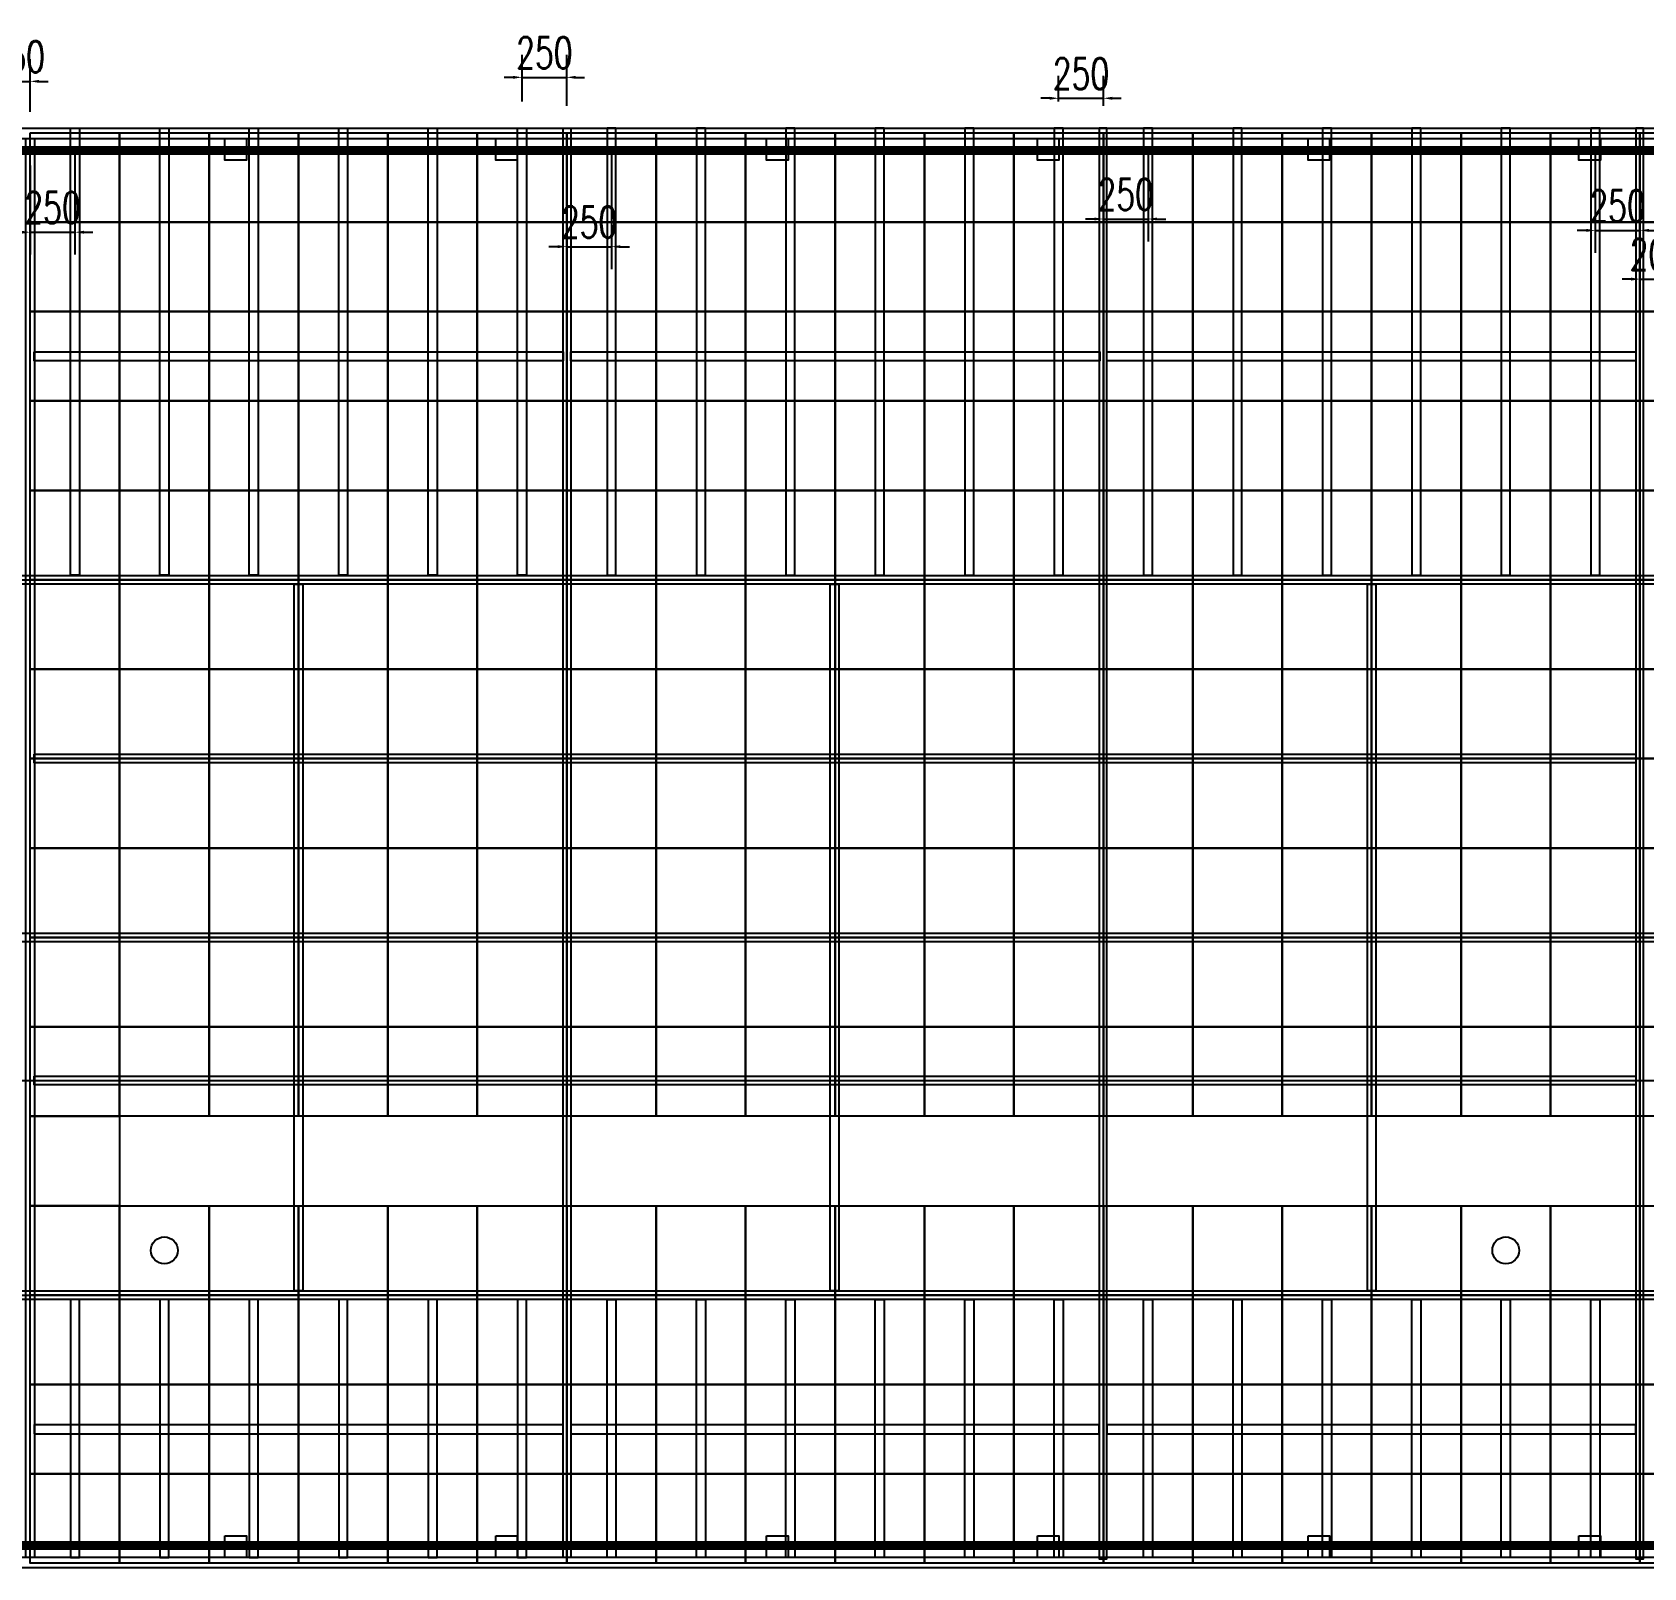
# Model space of a CAD drawing. Header units: millimetres. Extents: x -38645 to 143575, y -84298 to 156976.
# Drawn here: x 110956 to 119966, y -46953 to -38366 of the extents above; entities that cross this region are included whole.
import ezdxf

# ---------------------------------------------------------------- set-up
doc = ezdxf.new("R2010")
doc.units = ezdxf.units.MM
doc.header["$LTSCALE"] = 1000
for name, color, linetype in [('DOTE', 1, 'Continuous'), ('W-FLOAT_BOWL浮筒', 253, 'Continuous'), ('W-PLASTIC_RAILINGS塑木栏杆', 6, 'Continuous'), ('W-STEEL_FRAME钢架', 3, 'Continuous'), ('W-STEEL_KEEL钢龙骨', 5, 'Continuous')]:
    doc.layers.add(name, color=color, linetype=linetype)
doc.styles.add('STANDARD_T3', font='simplex.shx', dxfattribs={"width": 0.7, "bigfont": 'gbcbig.shx'})
doc.dimstyles.new('W&&50', dxfattribs={"dimtxt": 175, "dimasz": 50, "dimexe": 125, "dimexo": 150, "dimgap": 50, "dimtad": 1, "dimdec": 0, "dimzin": 0, "dimdsep": 46, "dimtxsty": 'STANDARD_T3', "dimcen": 0.09, "dimclrd": 1, "dimclre": 1, "dimclrt": 7, "dimazin": 2, "dimtfac": 1, "dimtdec": 0, "dimtix": 1, "dimtmove": 2, "dimatfit": 3, "dimfxl": 100, "dimtolj": 1, "dimtzin": 0, "dimarcsym": 0})

# ---------------------------------------------------------------- blocks, each defined once
blk = doc.blocks.new('*U301')
at = {"layer": 'W-STEEL_KEEL钢龙骨'}
for points in [[(-25, 3996), (25, 3996), (25, 1496), (-25, 1496)], [(-25, -3996), (25, -3996), (25, -2553), (-25, -2553)]]:
    blk.add_lwpolyline(points, close=True, dxfattribs=at)
blk = doc.blocks.new('*U302')
at = {"layer": 'W-STEEL_FRAME钢架', "color": 0, "linetype": 'ByBlock', "lineweight": -2, "transparency": 16777216}
for p in [(0, 0), (500, 0), (1000, 0), (1500, 0), (2000, 0), (2500, 0)]:
    blk.add_blockref('*U301', p, dxfattribs=at)
blk = doc.blocks.new('*U329')
at = {"layer": 'W-STEEL_FRAME钢架'}
blk.add_lwpolyline([(-60, 60), (60, 60), (60, -60), (-60, -60)], close=True, dxfattribs=at)
blk = doc.blocks.new('*U330')
at = {"layer": 'W-STEEL_FRAME钢架', "color": 0, "linetype": 'ByBlock', "lineweight": -2, "transparency": 16777216}
for p in [(6056, 0), (7570, 0), (9084, 0), (10598, 0), (12112, 0), (13626, 0)]:
    blk.add_blockref('*U329', p, dxfattribs=at)
blk = doc.blocks.new('*U331')
at = {"layer": 'W-STEEL_FRAME钢架'}
blk.add_lwpolyline([(-60, 60), (60, 60), (60, -60), (-60, -60)], close=True, dxfattribs=at)
blk = doc.blocks.new('*U332')
at = {"layer": 'W-STEEL_FRAME钢架', "color": 0, "linetype": 'ByBlock', "lineweight": -2, "transparency": 16777216}
for p in [(6056, 0), (7570, 0), (9084, 0), (10598, 0), (12112, 0), (13626, 0)]:
    blk.add_blockref('*U331', p, dxfattribs=at)
blk = doc.blocks.new('9040')
for centre in [(750, -3750), (8250, -3750)]:
    blk.add_circle(centre, 75)
at = {"layer": 'DOTE'}
for p, q in [((0, -5000), (0, 1000)), ((3000, -5000), (3000, 1000)), ((6000, -5000), (6000, 1000)), ((9000, -5000), (9000, 1000)), ((-1000, 0), (10000, 0)), ((-1000, -2800), (10000, -2800)), ((-1000, -4000), (10000, -4000))]:
    blk.add_line(p, q, dxfattribs=at)
at = {"layer": 'W-STEEL_FRAME钢架'}
blk.add_lwpolyline([(0, 0), (9000, 0), (9000, -4000), (0, -4000)], close=True, dxfattribs=at)
blk = doc.blocks.new('*U322')
at = {"layer": 'W-STEEL_KEEL钢龙骨'}
for points in [[(-25, 3996), (25, 3996), (25, 1496), (-25, 1496)], [(-25, -3996), (25, -3996), (25, -2553), (-25, -2553)]]:
    blk.add_lwpolyline(points, close=True, dxfattribs=at)
blk = doc.blocks.new('*U323')
at = {"layer": 'W-STEEL_FRAME钢架', "color": 0, "linetype": 'ByBlock', "lineweight": -2, "transparency": 16777216}
for p in [(0, 0), (500, 0), (1000, 0), (1500, 0), (2000, 0), (2500, 0)]:
    blk.add_blockref('*U322', p, dxfattribs=at)
blk = doc.blocks.new('*U324')
at = {"layer": 'W-STEEL_KEEL钢龙骨'}
for points in [[(-25, 3996), (25, 3996), (25, 1496), (-25, 1496)], [(-25, -3996), (25, -3996), (25, -2553), (-25, -2553)]]:
    blk.add_lwpolyline(points, close=True, dxfattribs=at)
blk = doc.blocks.new('*U325')
at = {"layer": 'W-STEEL_FRAME钢架', "color": 0, "linetype": 'ByBlock', "lineweight": -2, "transparency": 16777216}
for p in [(0, 0), (500, 0), (1000, 0), (1500, 0), (2000, 0), (2500, 0)]:
    blk.add_blockref('*U324', p, dxfattribs=at)
blk = doc.blocks.new('*D339')
at = {"layer": 'Defpoints', "color": 0, "transparency": 16777216}
for p in [(110944.9, -38640.7), (110794.9, -38927.9), (110944.9, -38960.9)]:
    blk.add_point(p, dxfattribs=at)
at = {"layer": 'W-STEEL_FRAME钢架', "color": 1, "lineweight": -2, "transparency": 16777216}
for p, q in [((110794.9, -38777.9), (110794.9, -38515.7)), ((110944.9, -38810.9), (110944.9, -38515.7)), ((110744.9, -38640.7), (110694.9, -38640.7)), ((110794.9, -38640.7), (110944.9, -38640.7)), ((110994.9, -38640.7), (111044.9, -38640.7))]:
    blk.add_line(p, q, dxfattribs=at)
at = {"layer": 'W-STEEL_FRAME钢架', "color": 1, "transparency": 16777216}
for points in [[(110744.9, -38632.3), (110744.9, -38649), (110794.9, -38640.7)], [(110994.9, -38632.3), (110994.9, -38649), (110944.9, -38640.7)]]:
    blk.add_solid(points, dxfattribs=at)
at = {"layer": 'W-STEEL_FRAME钢架', "color": 7, "transparency": 16777216, "insert": (110869.9, -38503.2), "char_height": 175, "attachment_point": 5, "style": 'STANDARD_T3'}
blk.add_mtext('\\A1;150', dxfattribs=at)
blk = doc.blocks.new('*D340')
at = {"layer": 'Defpoints', "color": 0, "transparency": 16777216}
for p in [(111194.9, -38902.9), (110944.9, -38960.9), (111194.9, -39484.2)]:
    blk.add_point(p, dxfattribs=at)
at = {"layer": 'W-STEEL_FRAME钢架', "color": 1, "lineweight": -2, "transparency": 16777216}
for p, q in [((111194.9, -39052.9), (111194.9, -39609.2)), ((110944.9, -39110.9), (110944.9, -39609.2)), ((110894.9, -39484.2), (110844.9, -39484.2)), ((110944.9, -39484.2), (111194.9, -39484.2)), ((111244.9, -39484.2), (111294.9, -39484.2))]:
    blk.add_line(p, q, dxfattribs=at)
at = {"layer": 'W-STEEL_FRAME钢架', "color": 1, "transparency": 16777216}
for points in [[(110894.9, -39475.9), (110894.9, -39492.6), (110944.9, -39484.2)], [(111244.9, -39475.9), (111244.9, -39492.6), (111194.9, -39484.2)]]:
    blk.add_solid(points, dxfattribs=at)
at = {"layer": 'W-STEEL_FRAME钢架', "color": 7, "transparency": 16777216, "insert": (111069.9, -39346.7), "char_height": 175, "attachment_point": 5, "style": 'STANDARD_T3'}
blk.add_mtext('\\A1;250', dxfattribs=at)
blk = doc.blocks.new('*D341')
at = {"layer": 'Defpoints', "color": 0, "transparency": 16777216}
for p in [(113944.9, -38618.1), (113694.9, -38902.9), (113944.9, -38927.9)]:
    blk.add_point(p, dxfattribs=at)
at = {"layer": 'W-STEEL_FRAME钢架', "color": 1, "lineweight": -2, "transparency": 16777216}
for p, q in [((113694.9, -38752.9), (113694.9, -38493.1)), ((113944.9, -38777.9), (113944.9, -38493.1)), ((113644.9, -38618.1), (113594.9, -38618.1)), ((113694.9, -38618.1), (113944.9, -38618.1)), ((113994.9, -38618.1), (114044.9, -38618.1))]:
    blk.add_line(p, q, dxfattribs=at)
at = {"layer": 'W-STEEL_FRAME钢架', "color": 1, "transparency": 16777216}
for points in [[(113644.9, -38609.8), (113644.9, -38626.5), (113694.9, -38618.1)], [(113994.9, -38609.8), (113994.9, -38626.5), (113944.9, -38618.1)]]:
    blk.add_solid(points, dxfattribs=at)
at = {"layer": 'W-STEEL_FRAME钢架', "color": 7, "transparency": 16777216, "insert": (113819.9, -38480.6), "char_height": 175, "attachment_point": 5, "style": 'STANDARD_T3'}
blk.add_mtext('\\A1;250', dxfattribs=at)
blk = doc.blocks.new('*D335')
at = {"layer": 'Defpoints', "color": 0, "transparency": 16777216}
for p in [(114194.9, -38902.9), (113944.9, -38927.9), (114194.9, -39565)]:
    blk.add_point(p, dxfattribs=at)
at = {"layer": 'W-STEEL_FRAME钢架', "color": 1, "lineweight": -2, "transparency": 16777216}
for p, q in [((113944.9, -39077.9), (113944.9, -39690)), ((114194.9, -39052.9), (114194.9, -39690)), ((113894.9, -39565), (113844.9, -39565)), ((113944.9, -39565), (114194.9, -39565)), ((114244.9, -39565), (114294.9, -39565))]:
    blk.add_line(p, q, dxfattribs=at)
at = {"layer": 'W-STEEL_FRAME钢架', "color": 1, "transparency": 16777216}
for points in [[(113894.9, -39556.7), (113894.9, -39573.3), (113944.9, -39565)], [(114244.9, -39556.7), (114244.9, -39573.3), (114194.9, -39565)]]:
    blk.add_solid(points, dxfattribs=at)
at = {"layer": 'W-STEEL_FRAME钢架', "color": 7, "transparency": 16777216, "insert": (114069.9, -39427.5), "char_height": 175, "attachment_point": 5, "style": 'STANDARD_T3'}
blk.add_mtext('\\A1;250', dxfattribs=at)
blk = doc.blocks.new('*D342')
at = {"layer": 'Defpoints', "color": 0, "transparency": 16777216}
for p in [(116944.9, -38735.1), (116694.9, -38902.9), (116944.9, -38927.9)]:
    blk.add_point(p, dxfattribs=at)
at = {"layer": 'W-STEEL_FRAME钢架', "color": 1, "lineweight": -2, "transparency": 16777216}
for p, q in [((116694.9, -38752.9), (116694.9, -38610.1)), ((116944.9, -38777.9), (116944.9, -38610.1)), ((116644.9, -38735.1), (116594.9, -38735.1)), ((116694.9, -38735.1), (116944.9, -38735.1)), ((116994.9, -38735.1), (117044.9, -38735.1))]:
    blk.add_line(p, q, dxfattribs=at)
at = {"layer": 'W-STEEL_FRAME钢架', "color": 1, "transparency": 16777216}
for points in [[(116644.9, -38726.8), (116644.9, -38743.4), (116694.9, -38735.1)], [(116994.9, -38726.8), (116994.9, -38743.4), (116944.9, -38735.1)]]:
    blk.add_solid(points, dxfattribs=at)
at = {"layer": 'W-STEEL_FRAME钢架', "color": 7, "transparency": 16777216, "insert": (116819.9, -38597.6), "char_height": 175, "attachment_point": 5, "style": 'STANDARD_T3'}
blk.add_mtext('\\A1;250', dxfattribs=at)
blk = doc.blocks.new('*D343')
at = {"layer": 'Defpoints', "color": 0, "transparency": 16777216}
for p in [(117194.9, -38902.9), (116944.9, -38927.9), (117194.9, -39410.4)]:
    blk.add_point(p, dxfattribs=at)
at = {"layer": 'W-STEEL_FRAME钢架', "color": 1, "lineweight": -2, "transparency": 16777216}
for p, q in [((116944.9, -39077.9), (116944.9, -39535.4)), ((117194.9, -39052.9), (117194.9, -39535.4)), ((116894.9, -39410.4), (116844.9, -39410.4)), ((116944.9, -39410.4), (117194.9, -39410.4)), ((117244.9, -39410.4), (117294.9, -39410.4))]:
    blk.add_line(p, q, dxfattribs=at)
at = {"layer": 'W-STEEL_FRAME钢架', "color": 1, "transparency": 16777216}
for points in [[(116894.9, -39402.1), (116894.9, -39418.7), (116944.9, -39410.4)], [(117244.9, -39402.1), (117244.9, -39418.7), (117194.9, -39410.4)]]:
    blk.add_solid(points, dxfattribs=at)
at = {"layer": 'W-STEEL_FRAME钢架', "color": 7, "transparency": 16777216, "insert": (117069.9, -39272.9), "char_height": 175, "attachment_point": 5, "style": 'STANDARD_T3'}
blk.add_mtext('\\A1;250', dxfattribs=at)
blk = doc.blocks.new('*D344')
at = {"layer": 'Defpoints', "color": 0, "transparency": 16777216}
for p in [(119694.9, -38902.9), (119944.9, -38927.9), (119944.9, -39474)]:
    blk.add_point(p, dxfattribs=at)
at = {"layer": 'W-STEEL_FRAME钢架', "color": 1, "lineweight": -2, "transparency": 16777216}
for p, q in [((119694.9, -39052.9), (119694.9, -39599)), ((119944.9, -39077.9), (119944.9, -39599)), ((119644.9, -39474), (119594.9, -39474)), ((119694.9, -39474), (119944.9, -39474)), ((119994.9, -39474), (120044.9, -39474))]:
    blk.add_line(p, q, dxfattribs=at)
at = {"layer": 'W-STEEL_FRAME钢架', "color": 1, "transparency": 16777216}
for points in [[(119644.9, -39465.6), (119644.9, -39482.3), (119694.9, -39474)], [(119994.9, -39465.6), (119994.9, -39482.3), (119944.9, -39474)]]:
    blk.add_solid(points, dxfattribs=at)
at = {"layer": 'W-STEEL_FRAME钢架', "color": 7, "transparency": 16777216, "insert": (119819.9, -39336.5), "char_height": 175, "attachment_point": 5, "style": 'STANDARD_T3'}
blk.add_mtext('\\A1;250', dxfattribs=at)
blk = doc.blocks.new('*D345')
at = {"layer": 'Defpoints', "color": 0, "transparency": 16777216}
for p in [(120144.9, -38902.9), (119944.9, -38927.9), (120144.9, -39746.4)]:
    blk.add_point(p, dxfattribs=at)
at = {"layer": 'W-STEEL_FRAME钢架', "color": 1, "lineweight": -2, "transparency": 16777216}
for p, q in [((119944.9, -39077.9), (119944.9, -39871.4)), ((120144.9, -39052.9), (120144.9, -39871.4)), ((119894.9, -39746.4), (119844.9, -39746.4)), ((119944.9, -39746.4), (120144.9, -39746.4)), ((120194.9, -39746.4), (120244.9, -39746.4))]:
    blk.add_line(p, q, dxfattribs=at)
at = {"layer": 'W-STEEL_FRAME钢架', "color": 1, "transparency": 16777216}
for points in [[(119894.9, -39738.1), (119894.9, -39754.7), (119944.9, -39746.4)], [(120194.9, -39738.1), (120194.9, -39754.7), (120144.9, -39746.4)]]:
    blk.add_solid(points, dxfattribs=at)
at = {"layer": 'W-STEEL_FRAME钢架', "color": 7, "transparency": 16777216, "insert": (120044.9, -39608.9), "char_height": 175, "attachment_point": 5, "style": 'STANDARD_T3'}
blk.add_mtext('\\A1;200', dxfattribs=at)

msp = doc.modelspace()

# ---------------------------------------------------------------- linework, layer by layer
at = {"layer": 'W-FLOAT_BOWL浮筒'}
for points in [[(110944.9, -38927.9), (111444.9, -38927.9), (111444.9, -39427.9), (110944.9, -39427.9)], [(111444.9, -38927.9), (111944.9, -38927.9), (111944.9, -39427.9), (111444.9, -39427.9)], [(111944.9, -38927.9), (112444.9, -38927.9), (112444.9, -39427.9), (111944.9, -39427.9)], [(112444.9, -38927.9), (112944.9, -38927.9), (112944.9, -39427.9), (112444.9, -39427.9)], [(112944.9, -38927.9), (113444.9, -38927.9), (113444.9, -39427.9), (112944.9, -39427.9)], [(113444.9, -38927.9), (113944.9, -38927.9), (113944.9, -39427.9), (113444.9, -39427.9)], [(113944.9, -38927.9), (114444.9, -38927.9), (114444.9, -39427.9), (113944.9, -39427.9)], [(114444.9, -38927.9), (114944.9, -38927.9), (114944.9, -39427.9), (114444.9, -39427.9)], [(114944.9, -38927.9), (115444.9, -38927.9), (115444.9, -39427.9), (114944.9, -39427.9)], [(115444.9, -38927.9), (115944.9, -38927.9), (115944.9, -39427.9), (115444.9, -39427.9)], [(115944.9, -38927.9), (116444.9, -38927.9), (116444.9, -39427.9), (115944.9, -39427.9)], [(116444.9, -38927.9), (116944.9, -38927.9), (116944.9, -39427.9), (116444.9, -39427.9)], [(116944.9, -38927.9), (117444.9, -38927.9), (117444.9, -39427.9), (116944.9, -39427.9)], [(117444.9, -38927.9), (117944.9, -38927.9), (117944.9, -39427.9), (117444.9, -39427.9)], [(117944.9, -38927.9), (118444.9, -38927.9), (118444.9, -39427.9), (117944.9, -39427.9)], [(118444.9, -38927.9), (118944.9, -38927.9), (118944.9, -39427.9), (118444.9, -39427.9)], [(118944.9, -38927.9), (119444.9, -38927.9), (119444.9, -39427.9), (118944.9, -39427.9)], [(119444.9, -38927.9), (119944.9, -38927.9), (119944.9, -39427.9), (119444.9, -39427.9)], [(119944.9, -38927.9), (120444.9, -38927.9), (120444.9, -39427.9), (119944.9, -39427.9)], [(110944.9, -39427.9), (111444.9, -39427.9), (111444.9, -39927.9), (110944.9, -39927.9)], [(111444.9, -39427.9), (111944.9, -39427.9), (111944.9, -39927.9), (111444.9, -39927.9)], [(111944.9, -39427.9), (112444.9, -39427.9), (112444.9, -39927.9), (111944.9, -39927.9)], [(112444.9, -39427.9), (112944.9, -39427.9), (112944.9, -39927.9), (112444.9, -39927.9)], [(112944.9, -39427.9), (113444.9, -39427.9), (113444.9, -39927.9), (112944.9, -39927.9)], [(113444.9, -39427.9), (113944.9, -39427.9), (113944.9, -39927.9), (113444.9, -39927.9)], [(113944.9, -39427.9), (114444.9, -39427.9), (114444.9, -39927.9), (113944.9, -39927.9)], [(114444.9, -39427.9), (114944.9, -39427.9), (114944.9, -39927.9), (114444.9, -39927.9)], [(114944.9, -39427.9), (115444.9, -39427.9), (115444.9, -39927.9), (114944.9, -39927.9)], [(115444.9, -39427.9), (115944.9, -39427.9), (115944.9, -39927.9), (115444.9, -39927.9)], [(115944.9, -39427.9), (116444.9, -39427.9), (116444.9, -39927.9), (115944.9, -39927.9)], [(116444.9, -39427.9), (116944.9, -39427.9), (116944.9, -39927.9), (116444.9, -39927.9)], [(116944.9, -39427.9), (117444.9, -39427.9), (117444.9, -39927.9), (116944.9, -39927.9)], [(117444.9, -39427.9), (117944.9, -39427.9), (117944.9, -39927.9), (117444.9, -39927.9)], [(117944.9, -39427.9), (118444.9, -39427.9), (118444.9, -39927.9), (117944.9, -39927.9)], [(118444.9, -39427.9), (118944.9, -39427.9), (118944.9, -39927.9), (118444.9, -39927.9)], [(118944.9, -39427.9), (119444.9, -39427.9), (119444.9, -39927.9), (118944.9, -39927.9)], [(119444.9, -39427.9), (119944.9, -39427.9), (119944.9, -39927.9), (119444.9, -39927.9)], [(119944.9, -39427.9), (120444.9, -39427.9), (120444.9, -39927.9), (119944.9, -39927.9)], [(110944.9, -39927.9), (111444.9, -39927.9), (111444.9, -40427.9), (110944.9, -40427.9)], [(111444.9, -39927.9), (111944.9, -39927.9), (111944.9, -40427.9), (111444.9, -40427.9)], [(111944.9, -39927.9), (112444.9, -39927.9), (112444.9, -40427.9), (111944.9, -40427.9)], [(112444.9, -39927.9), (112944.9, -39927.9), (112944.9, -40427.9), (112444.9, -40427.9)], [(112944.9, -39927.9), (113444.9, -39927.9), (113444.9, -40427.9), (112944.9, -40427.9)], [(113444.9, -39927.9), (113944.9, -39927.9), (113944.9, -40427.9), (113444.9, -40427.9)], [(113944.9, -39927.9), (114444.9, -39927.9), (114444.9, -40427.9), (113944.9, -40427.9)], [(114444.9, -39927.9), (114944.9, -39927.9), (114944.9, -40427.9), (114444.9, -40427.9)], [(114944.9, -39927.9), (115444.9, -39927.9), (115444.9, -40427.9), (114944.9, -40427.9)], [(115444.9, -39927.9), (115944.9, -39927.9), (115944.9, -40427.9), (115444.9, -40427.9)], [(115944.9, -39927.9), (116444.9, -39927.9), (116444.9, -40427.9), (115944.9, -40427.9)], [(116444.9, -39927.9), (116944.9, -39927.9), (116944.9, -40427.9), (116444.9, -40427.9)], [(116944.9, -39927.9), (117444.9, -39927.9), (117444.9, -40427.9), (116944.9, -40427.9)], [(117444.9, -39927.9), (117944.9, -39927.9), (117944.9, -40427.9), (117444.9, -40427.9)], [(117944.9, -39927.9), (118444.9, -39927.9), (118444.9, -40427.9), (117944.9, -40427.9)], [(118444.9, -39927.9), (118944.9, -39927.9), (118944.9, -40427.9), (118444.9, -40427.9)], [(118944.9, -39927.9), (119444.9, -39927.9), (119444.9, -40427.9), (118944.9, -40427.9)], [(119444.9, -39927.9), (119944.9, -39927.9), (119944.9, -40427.9), (119444.9, -40427.9)], [(119944.9, -39927.9), (120444.9, -39927.9), (120444.9, -40427.9), (119944.9, -40427.9)], [(110944.9, -40427.9), (111444.9, -40427.9), (111444.9, -40927.9), (110944.9, -40927.9)], [(111444.9, -40427.9), (111944.9, -40427.9), (111944.9, -40927.9), (111444.9, -40927.9)], [(111944.9, -40427.9), (112444.9, -40427.9), (112444.9, -40927.9), (111944.9, -40927.9)], [(112444.9, -40427.9), (112944.9, -40427.9), (112944.9, -40927.9), (112444.9, -40927.9)], [(112944.9, -40427.9), (113444.9, -40427.9), (113444.9, -40927.9), (112944.9, -40927.9)], [(113444.9, -40427.9), (113944.9, -40427.9), (113944.9, -40927.9), (113444.9, -40927.9)], [(113944.9, -40427.9), (114444.9, -40427.9), (114444.9, -40927.9), (113944.9, -40927.9)], [(114444.9, -40427.9), (114944.9, -40427.9), (114944.9, -40927.9), (114444.9, -40927.9)], [(114944.9, -40427.9), (115444.9, -40427.9), (115444.9, -40927.9), (114944.9, -40927.9)], [(115444.9, -40427.9), (115944.9, -40427.9), (115944.9, -40927.9), (115444.9, -40927.9)], [(115944.9, -40427.9), (116444.9, -40427.9), (116444.9, -40927.9), (115944.9, -40927.9)], [(116444.9, -40427.9), (116944.9, -40427.9), (116944.9, -40927.9), (116444.9, -40927.9)], [(116944.9, -40427.9), (117444.9, -40427.9), (117444.9, -40927.9), (116944.9, -40927.9)], [(117444.9, -40427.9), (117944.9, -40427.9), (117944.9, -40927.9), (117444.9, -40927.9)], [(117944.9, -40427.9), (118444.9, -40427.9), (118444.9, -40927.9), (117944.9, -40927.9)], [(118444.9, -40427.9), (118944.9, -40427.9), (118944.9, -40927.9), (118444.9, -40927.9)], [(118944.9, -40427.9), (119444.9, -40427.9), (119444.9, -40927.9), (118944.9, -40927.9)], [(119444.9, -40427.9), (119944.9, -40427.9), (119944.9, -40927.9), (119444.9, -40927.9)], [(119944.9, -40427.9), (120444.9, -40427.9), (120444.9, -40927.9), (119944.9, -40927.9)], [(110944.9, -40927.9), (111444.9, -40927.9), (111444.9, -41427.9), (110944.9, -41427.9)], [(111444.9, -40927.9), (111944.9, -40927.9), (111944.9, -41427.9), (111444.9, -41427.9)], [(111944.9, -40927.9), (112444.9, -40927.9), (112444.9, -41427.9), (111944.9, -41427.9)], [(112444.9, -40927.9), (112944.9, -40927.9), (112944.9, -41427.9), (112444.9, -41427.9)], [(112944.9, -40927.9), (113444.9, -40927.9), (113444.9, -41427.9), (112944.9, -41427.9)], [(113444.9, -40927.9), (113944.9, -40927.9), (113944.9, -41427.9), (113444.9, -41427.9)], [(113944.9, -40927.9), (114444.9, -40927.9), (114444.9, -41427.9), (113944.9, -41427.9)], [(114444.9, -40927.9), (114944.9, -40927.9), (114944.9, -41427.9), (114444.9, -41427.9)], [(114944.9, -40927.9), (115444.9, -40927.9), (115444.9, -41427.9), (114944.9, -41427.9)], [(115444.9, -40927.9), (115944.9, -40927.9), (115944.9, -41427.9), (115444.9, -41427.9)], [(115944.9, -40927.9), (116444.9, -40927.9), (116444.9, -41427.9), (115944.9, -41427.9)], [(116444.9, -40927.9), (116944.9, -40927.9), (116944.9, -41427.9), (116444.9, -41427.9)], [(116944.9, -40927.9), (117444.9, -40927.9), (117444.9, -41427.9), (116944.9, -41427.9)], [(117444.9, -40927.9), (117944.9, -40927.9), (117944.9, -41427.9), (117444.9, -41427.9)], [(117944.9, -40927.9), (118444.9, -40927.9), (118444.9, -41427.9), (117944.9, -41427.9)], [(118444.9, -40927.9), (118944.9, -40927.9), (118944.9, -41427.9), (118444.9, -41427.9)], [(118944.9, -40927.9), (119444.9, -40927.9), (119444.9, -41427.9), (118944.9, -41427.9)], [(119444.9, -40927.9), (119944.9, -40927.9), (119944.9, -41427.9), (119444.9, -41427.9)], [(119944.9, -40927.9), (120444.9, -40927.9), (120444.9, -41427.9), (119944.9, -41427.9)], [(110944.9, -41427.9), (111444.9, -41427.9), (111444.9, -41927.9), (110944.9, -41927.9)], [(111444.9, -41427.9), (111944.9, -41427.9), (111944.9, -41927.9), (111444.9, -41927.9)], [(111944.9, -41427.9), (112444.9, -41427.9), (112444.9, -41927.9), (111944.9, -41927.9)], [(112444.9, -41427.9), (112944.9, -41427.9), (112944.9, -41927.9), (112444.9, -41927.9)], [(112944.9, -41427.9), (113444.9, -41427.9), (113444.9, -41927.9), (112944.9, -41927.9)], [(113444.9, -41427.9), (113944.9, -41427.9), (113944.9, -41927.9), (113444.9, -41927.9)], [(113944.9, -41427.9), (114444.9, -41427.9), (114444.9, -41927.9), (113944.9, -41927.9)], [(114444.9, -41427.9), (114944.9, -41427.9), (114944.9, -41927.9), (114444.9, -41927.9)], [(114944.9, -41427.9), (115444.9, -41427.9), (115444.9, -41927.9), (114944.9, -41927.9)], [(115444.9, -41427.9), (115944.9, -41427.9), (115944.9, -41927.9), (115444.9, -41927.9)], [(115944.9, -41427.9), (116444.9, -41427.9), (116444.9, -41927.9), (115944.9, -41927.9)], [(116444.9, -41427.9), (116944.9, -41427.9), (116944.9, -41927.9), (116444.9, -41927.9)], [(116944.9, -41427.9), (117444.9, -41427.9), (117444.9, -41927.9), (116944.9, -41927.9)], [(117444.9, -41427.9), (117944.9, -41427.9), (117944.9, -41927.9), (117444.9, -41927.9)], [(117944.9, -41427.9), (118444.9, -41427.9), (118444.9, -41927.9), (117944.9, -41927.9)], [(118444.9, -41427.9), (118944.9, -41427.9), (118944.9, -41927.9), (118444.9, -41927.9)], [(118944.9, -41427.9), (119444.9, -41427.9), (119444.9, -41927.9), (118944.9, -41927.9)], [(119444.9, -41427.9), (119944.9, -41427.9), (119944.9, -41927.9), (119444.9, -41927.9)], [(119944.9, -41427.9), (120444.9, -41427.9), (120444.9, -41927.9), (119944.9, -41927.9)], [(110944.9, -41927.9), (111444.9, -41927.9), (111444.9, -42427.9), (110944.9, -42427.9)], [(111444.9, -41927.9), (111944.9, -41927.9), (111944.9, -42427.9), (111444.9, -42427.9)], [(111944.9, -41927.9), (112444.9, -41927.9), (112444.9, -42427.9), (111944.9, -42427.9)], [(112444.9, -41927.9), (112944.9, -41927.9), (112944.9, -42427.9), (112444.9, -42427.9)], [(112944.9, -41927.9), (113444.9, -41927.9), (113444.9, -42427.9), (112944.9, -42427.9)], [(113444.9, -41927.9), (113944.9, -41927.9), (113944.9, -42427.9), (113444.9, -42427.9)], [(113944.9, -41927.9), (114444.9, -41927.9), (114444.9, -42427.9), (113944.9, -42427.9)], [(114444.9, -41927.9), (114944.9, -41927.9), (114944.9, -42427.9), (114444.9, -42427.9)], [(114944.9, -41927.9), (115444.9, -41927.9), (115444.9, -42427.9), (114944.9, -42427.9)], [(115444.9, -41927.9), (115944.9, -41927.9), (115944.9, -42427.9), (115444.9, -42427.9)], [(115944.9, -41927.9), (116444.9, -41927.9), (116444.9, -42427.9), (115944.9, -42427.9)], [(116444.9, -41927.9), (116944.9, -41927.9), (116944.9, -42427.9), (116444.9, -42427.9)], [(116944.9, -41927.9), (117444.9, -41927.9), (117444.9, -42427.9), (116944.9, -42427.9)], [(117444.9, -41927.9), (117944.9, -41927.9), (117944.9, -42427.9), (117444.9, -42427.9)], [(117944.9, -41927.9), (118444.9, -41927.9), (118444.9, -42427.9), (117944.9, -42427.9)], [(118444.9, -41927.9), (118944.9, -41927.9), (118944.9, -42427.9), (118444.9, -42427.9)], [(118944.9, -41927.9), (119444.9, -41927.9), (119444.9, -42427.9), (118944.9, -42427.9)], [(119444.9, -41927.9), (119944.9, -41927.9), (119944.9, -42427.9), (119444.9, -42427.9)], [(119944.9, -41927.9), (120444.9, -41927.9), (120444.9, -42427.9), (119944.9, -42427.9)], [(110944.9, -42427.9), (111444.9, -42427.9), (111444.9, -42927.9), (110944.9, -42927.9)], [(111444.9, -42427.9), (111944.9, -42427.9), (111944.9, -42927.9), (111444.9, -42927.9)], [(111944.9, -42427.9), (112444.9, -42427.9), (112444.9, -42927.9), (111944.9, -42927.9)], [(112444.9, -42427.9), (112944.9, -42427.9), (112944.9, -42927.9), (112444.9, -42927.9)], [(112944.9, -42427.9), (113444.9, -42427.9), (113444.9, -42927.9), (112944.9, -42927.9)], [(113444.9, -42427.9), (113944.9, -42427.9), (113944.9, -42927.9), (113444.9, -42927.9)], [(113944.9, -42427.9), (114444.9, -42427.9), (114444.9, -42927.9), (113944.9, -42927.9)], [(114444.9, -42427.9), (114944.9, -42427.9), (114944.9, -42927.9), (114444.9, -42927.9)], [(114944.9, -42427.9), (115444.9, -42427.9), (115444.9, -42927.9), (114944.9, -42927.9)], [(115444.9, -42427.9), (115944.9, -42427.9), (115944.9, -42927.9), (115444.9, -42927.9)], [(115944.9, -42427.9), (116444.9, -42427.9), (116444.9, -42927.9), (115944.9, -42927.9)], [(116444.9, -42427.9), (116944.9, -42427.9), (116944.9, -42927.9), (116444.9, -42927.9)], [(116944.9, -42427.9), (117444.9, -42427.9), (117444.9, -42927.9), (116944.9, -42927.9)], [(117444.9, -42427.9), (117944.9, -42427.9), (117944.9, -42927.9), (117444.9, -42927.9)], [(117944.9, -42427.9), (118444.9, -42427.9), (118444.9, -42927.9), (117944.9, -42927.9)], [(118444.9, -42427.9), (118944.9, -42427.9), (118944.9, -42927.9), (118444.9, -42927.9)], [(118944.9, -42427.9), (119444.9, -42427.9), (119444.9, -42927.9), (118944.9, -42927.9)], [(119444.9, -42427.9), (119944.9, -42427.9), (119944.9, -42927.9), (119444.9, -42927.9)], [(119944.9, -42427.9), (120444.9, -42427.9), (120444.9, -42927.9), (119944.9, -42927.9)], [(110944.9, -42927.9), (111444.9, -42927.9), (111444.9, -43427.9), (110944.9, -43427.9)], [(111444.9, -42927.9), (111944.9, -42927.9), (111944.9, -43427.9), (111444.9, -43427.9)], [(111944.9, -42927.9), (112444.9, -42927.9), (112444.9, -43427.9), (111944.9, -43427.9)], [(112444.9, -42927.9), (112944.9, -42927.9), (112944.9, -43427.9), (112444.9, -43427.9)], [(112944.9, -42927.9), (113444.9, -42927.9), (113444.9, -43427.9), (112944.9, -43427.9)], [(113444.9, -42927.9), (113944.9, -42927.9), (113944.9, -43427.9), (113444.9, -43427.9)], [(113944.9, -42927.9), (114444.9, -42927.9), (114444.9, -43427.9), (113944.9, -43427.9)], [(114444.9, -42927.9), (114944.9, -42927.9), (114944.9, -43427.9), (114444.9, -43427.9)], [(114944.9, -42927.9), (115444.9, -42927.9), (115444.9, -43427.9), (114944.9, -43427.9)], [(115444.9, -42927.9), (115944.9, -42927.9), (115944.9, -43427.9), (115444.9, -43427.9)], [(115944.9, -42927.9), (116444.9, -42927.9), (116444.9, -43427.9), (115944.9, -43427.9)], [(116444.9, -42927.9), (116944.9, -42927.9), (116944.9, -43427.9), (116444.9, -43427.9)], [(116944.9, -42927.9), (117444.9, -42927.9), (117444.9, -43427.9), (116944.9, -43427.9)], [(117444.9, -42927.9), (117944.9, -42927.9), (117944.9, -43427.9), (117444.9, -43427.9)], [(117944.9, -42927.9), (118444.9, -42927.9), (118444.9, -43427.9), (117944.9, -43427.9)], [(118444.9, -42927.9), (118944.9, -42927.9), (118944.9, -43427.9), (118444.9, -43427.9)], [(118944.9, -42927.9), (119444.9, -42927.9), (119444.9, -43427.9), (118944.9, -43427.9)], [(119444.9, -42927.9), (119944.9, -42927.9), (119944.9, -43427.9), (119444.9, -43427.9)], [(119944.9, -42927.9), (120444.9, -42927.9), (120444.9, -43427.9), (119944.9, -43427.9)], [(110944.9, -43427.9), (111444.9, -43427.9), (111444.9, -43927.9), (110944.9, -43927.9)], [(111444.9, -43427.9), (111944.9, -43427.9), (111944.9, -43927.9), (111444.9, -43927.9)], [(111944.9, -43427.9), (112444.9, -43427.9), (112444.9, -43927.9), (111944.9, -43927.9)], [(112444.9, -43427.9), (112944.9, -43427.9), (112944.9, -43927.9), (112444.9, -43927.9)], [(112944.9, -43427.9), (113444.9, -43427.9), (113444.9, -43927.9), (112944.9, -43927.9)], [(113444.9, -43427.9), (113944.9, -43427.9), (113944.9, -43927.9), (113444.9, -43927.9)], [(113944.9, -43427.9), (114444.9, -43427.9), (114444.9, -43927.9), (113944.9, -43927.9)], [(114444.9, -43427.9), (114944.9, -43427.9), (114944.9, -43927.9), (114444.9, -43927.9)], [(114944.9, -43427.9), (115444.9, -43427.9), (115444.9, -43927.9), (114944.9, -43927.9)], [(115444.9, -43427.9), (115944.9, -43427.9), (115944.9, -43927.9), (115444.9, -43927.9)], [(115944.9, -43427.9), (116444.9, -43427.9), (116444.9, -43927.9), (115944.9, -43927.9)], [(116444.9, -43427.9), (116944.9, -43427.9), (116944.9, -43927.9), (116444.9, -43927.9)], [(116944.9, -43427.9), (117444.9, -43427.9), (117444.9, -43927.9), (116944.9, -43927.9)], [(117444.9, -43427.9), (117944.9, -43427.9), (117944.9, -43927.9), (117444.9, -43927.9)], [(117944.9, -43427.9), (118444.9, -43427.9), (118444.9, -43927.9), (117944.9, -43927.9)], [(118444.9, -43427.9), (118944.9, -43427.9), (118944.9, -43927.9), (118444.9, -43927.9)], [(118944.9, -43427.9), (119444.9, -43427.9), (119444.9, -43927.9), (118944.9, -43927.9)], [(119444.9, -43427.9), (119944.9, -43427.9), (119944.9, -43927.9), (119444.9, -43927.9)], [(119944.9, -43427.9), (120444.9, -43427.9), (120444.9, -43927.9), (119944.9, -43927.9)], [(110944.9, -43927.9), (111444.9, -43927.9), (111444.9, -44427.9), (110944.9, -44427.9)], [(111444.9, -43927.9), (111944.9, -43927.9), (111944.9, -44427.9), (111444.9, -44427.9)], [(111944.9, -43927.9), (112444.9, -43927.9), (112444.9, -44427.9), (111944.9, -44427.9)], [(112444.9, -43927.9), (112944.9, -43927.9), (112944.9, -44427.9), (112444.9, -44427.9)], [(112944.9, -43927.9), (113444.9, -43927.9), (113444.9, -44427.9), (112944.9, -44427.9)], [(113444.9, -43927.9), (113944.9, -43927.9), (113944.9, -44427.9), (113444.9, -44427.9)], [(113944.9, -43927.9), (114444.9, -43927.9), (114444.9, -44427.9), (113944.9, -44427.9)], [(114444.9, -43927.9), (114944.9, -43927.9), (114944.9, -44427.9), (114444.9, -44427.9)], [(114944.9, -43927.9), (115444.9, -43927.9), (115444.9, -44427.9), (114944.9, -44427.9)], [(115444.9, -43927.9), (115944.9, -43927.9), (115944.9, -44427.9), (115444.9, -44427.9)], [(115944.9, -43927.9), (116444.9, -43927.9), (116444.9, -44427.9), (115944.9, -44427.9)], [(116444.9, -43927.9), (116944.9, -43927.9), (116944.9, -44427.9), (116444.9, -44427.9)], [(116944.9, -43927.9), (117444.9, -43927.9), (117444.9, -44427.9), (116944.9, -44427.9)], [(117444.9, -43927.9), (117944.9, -43927.9), (117944.9, -44427.9), (117444.9, -44427.9)], [(117944.9, -43927.9), (118444.9, -43927.9), (118444.9, -44427.9), (117944.9, -44427.9)], [(118444.9, -43927.9), (118944.9, -43927.9), (118944.9, -44427.9), (118444.9, -44427.9)], [(118944.9, -43927.9), (119444.9, -43927.9), (119444.9, -44427.9), (118944.9, -44427.9)], [(119444.9, -43927.9), (119944.9, -43927.9), (119944.9, -44427.9), (119444.9, -44427.9)], [(119944.9, -43927.9), (120444.9, -43927.9), (120444.9, -44427.9), (119944.9, -44427.9)], [(110944.9, -44427.9), (111444.9, -44427.9), (111444.9, -44927.9), (110944.9, -44927.9)], [(110944.9, -44927.9), (111444.9, -44927.9), (111444.9, -45427.9), (110944.9, -45427.9)], [(111444.9, -44927.9), (111944.9, -44927.9), (111944.9, -45427.9), (111444.9, -45427.9)], [(111944.9, -44927.9), (112444.9, -44927.9), (112444.9, -45427.9), (111944.9, -45427.9)], [(112444.9, -44927.9), (112944.9, -44927.9), (112944.9, -45427.9), (112444.9, -45427.9)], [(112944.9, -44927.9), (113444.9, -44927.9), (113444.9, -45427.9), (112944.9, -45427.9)], [(113444.9, -44927.9), (113944.9, -44927.9), (113944.9, -45427.9), (113444.9, -45427.9)], [(113944.9, -44927.9), (114444.9, -44927.9), (114444.9, -45427.9), (113944.9, -45427.9)], [(114444.9, -44927.9), (114944.9, -44927.9), (114944.9, -45427.9), (114444.9, -45427.9)], [(114944.9, -44927.9), (115444.9, -44927.9), (115444.9, -45427.9), (114944.9, -45427.9)], [(115444.9, -44927.9), (115944.9, -44927.9), (115944.9, -45427.9), (115444.9, -45427.9)], [(115944.9, -44927.9), (116444.9, -44927.9), (116444.9, -45427.9), (115944.9, -45427.9)], [(116444.9, -44927.9), (116944.9, -44927.9), (116944.9, -45427.9), (116444.9, -45427.9)], [(116944.9, -44927.9), (117444.9, -44927.9), (117444.9, -45427.9), (116944.9, -45427.9)], [(117444.9, -44927.9), (117944.9, -44927.9), (117944.9, -45427.9), (117444.9, -45427.9)], [(117944.9, -44927.9), (118444.9, -44927.9), (118444.9, -45427.9), (117944.9, -45427.9)], [(118444.9, -44927.9), (118944.9, -44927.9), (118944.9, -45427.9), (118444.9, -45427.9)], [(118944.9, -44927.9), (119444.9, -44927.9), (119444.9, -45427.9), (118944.9, -45427.9)], [(119444.9, -44927.9), (119944.9, -44927.9), (119944.9, -45427.9), (119444.9, -45427.9)], [(119944.9, -44927.9), (120444.9, -44927.9), (120444.9, -45427.9), (119944.9, -45427.9)], [(110944.9, -45427.9), (111444.9, -45427.9), (111444.9, -45927.9), (110944.9, -45927.9)], [(111444.9, -45427.9), (111944.9, -45427.9), (111944.9, -45927.9), (111444.9, -45927.9)], [(111944.9, -45427.9), (112444.9, -45427.9), (112444.9, -45927.9), (111944.9, -45927.9)], [(112444.9, -45427.9), (112944.9, -45427.9), (112944.9, -45927.9), (112444.9, -45927.9)], [(112944.9, -45427.9), (113444.9, -45427.9), (113444.9, -45927.9), (112944.9, -45927.9)], [(113444.9, -45427.9), (113944.9, -45427.9), (113944.9, -45927.9), (113444.9, -45927.9)], [(113944.9, -45427.9), (114444.9, -45427.9), (114444.9, -45927.9), (113944.9, -45927.9)], [(114444.9, -45427.9), (114944.9, -45427.9), (114944.9, -45927.9), (114444.9, -45927.9)], [(114944.9, -45427.9), (115444.9, -45427.9), (115444.9, -45927.9), (114944.9, -45927.9)], [(115444.9, -45427.9), (115944.9, -45427.9), (115944.9, -45927.9), (115444.9, -45927.9)], [(115944.9, -45427.9), (116444.9, -45427.9), (116444.9, -45927.9), (115944.9, -45927.9)], [(116444.9, -45427.9), (116944.9, -45427.9), (116944.9, -45927.9), (116444.9, -45927.9)], [(116944.9, -45427.9), (117444.9, -45427.9), (117444.9, -45927.9), (116944.9, -45927.9)], [(117444.9, -45427.9), (117944.9, -45427.9), (117944.9, -45927.9), (117444.9, -45927.9)], [(117944.9, -45427.9), (118444.9, -45427.9), (118444.9, -45927.9), (117944.9, -45927.9)], [(118444.9, -45427.9), (118944.9, -45427.9), (118944.9, -45927.9), (118444.9, -45927.9)], [(118944.9, -45427.9), (119444.9, -45427.9), (119444.9, -45927.9), (118944.9, -45927.9)], [(119444.9, -45427.9), (119944.9, -45427.9), (119944.9, -45927.9), (119444.9, -45927.9)], [(119944.9, -45427.9), (120444.9, -45427.9), (120444.9, -45927.9), (119944.9, -45927.9)], [(110944.9, -45927.9), (111444.9, -45927.9), (111444.9, -46427.9), (110944.9, -46427.9)], [(111444.9, -45927.9), (111944.9, -45927.9), (111944.9, -46427.9), (111444.9, -46427.9)], [(111944.9, -45927.9), (112444.9, -45927.9), (112444.9, -46427.9), (111944.9, -46427.9)], [(112444.9, -45927.9), (112944.9, -45927.9), (112944.9, -46427.9), (112444.9, -46427.9)], [(112944.9, -45927.9), (113444.9, -45927.9), (113444.9, -46427.9), (112944.9, -46427.9)], [(113444.9, -45927.9), (113944.9, -45927.9), (113944.9, -46427.9), (113444.9, -46427.9)], [(113944.9, -45927.9), (114444.9, -45927.9), (114444.9, -46427.9), (113944.9, -46427.9)], [(114444.9, -45927.9), (114944.9, -45927.9), (114944.9, -46427.9), (114444.9, -46427.9)], [(114944.9, -45927.9), (115444.9, -45927.9), (115444.9, -46427.9), (114944.9, -46427.9)], [(115444.9, -45927.9), (115944.9, -45927.9), (115944.9, -46427.9), (115444.9, -46427.9)], [(115944.9, -45927.9), (116444.9, -45927.9), (116444.9, -46427.9), (115944.9, -46427.9)], [(116444.9, -45927.9), (116944.9, -45927.9), (116944.9, -46427.9), (116444.9, -46427.9)], [(116944.9, -45927.9), (117444.9, -45927.9), (117444.9, -46427.9), (116944.9, -46427.9)], [(117444.9, -45927.9), (117944.9, -45927.9), (117944.9, -46427.9), (117444.9, -46427.9)], [(117944.9, -45927.9), (118444.9, -45927.9), (118444.9, -46427.9), (117944.9, -46427.9)], [(118444.9, -45927.9), (118944.9, -45927.9), (118944.9, -46427.9), (118444.9, -46427.9)], [(118944.9, -45927.9), (119444.9, -45927.9), (119444.9, -46427.9), (118944.9, -46427.9)], [(119444.9, -45927.9), (119944.9, -45927.9), (119944.9, -46427.9), (119444.9, -46427.9)], [(119944.9, -45927.9), (120444.9, -45927.9), (120444.9, -46427.9), (119944.9, -46427.9)], [(110944.9, -46427.9), (111444.9, -46427.9), (111444.9, -46927.9), (110944.9, -46927.9)], [(111444.9, -46427.9), (111944.9, -46427.9), (111944.9, -46927.9), (111444.9, -46927.9)], [(111944.9, -46427.9), (112444.9, -46427.9), (112444.9, -46927.9), (111944.9, -46927.9)], [(112444.9, -46427.9), (112944.9, -46427.9), (112944.9, -46927.9), (112444.9, -46927.9)], [(112944.9, -46427.9), (113444.9, -46427.9), (113444.9, -46927.9), (112944.9, -46927.9)], [(113444.9, -46427.9), (113944.9, -46427.9), (113944.9, -46927.9), (113444.9, -46927.9)], [(113944.9, -46427.9), (114444.9, -46427.9), (114444.9, -46927.9), (113944.9, -46927.9)], [(114444.9, -46427.9), (114944.9, -46427.9), (114944.9, -46927.9), (114444.9, -46927.9)], [(114944.9, -46427.9), (115444.9, -46427.9), (115444.9, -46927.9), (114944.9, -46927.9)], [(115444.9, -46427.9), (115944.9, -46427.9), (115944.9, -46927.9), (115444.9, -46927.9)], [(115944.9, -46427.9), (116444.9, -46427.9), (116444.9, -46927.9), (115944.9, -46927.9)], [(116444.9, -46427.9), (116944.9, -46427.9), (116944.9, -46927.9), (116444.9, -46927.9)], [(116944.9, -46427.9), (117444.9, -46427.9), (117444.9, -46927.9), (116944.9, -46927.9)], [(117444.9, -46427.9), (117944.9, -46427.9), (117944.9, -46927.9), (117444.9, -46927.9)], [(117944.9, -46427.9), (118444.9, -46427.9), (118444.9, -46927.9), (117944.9, -46927.9)], [(118444.9, -46427.9), (118944.9, -46427.9), (118944.9, -46927.9), (118444.9, -46927.9)], [(118944.9, -46427.9), (119444.9, -46427.9), (119444.9, -46927.9), (118944.9, -46927.9)], [(119444.9, -46427.9), (119944.9, -46427.9), (119944.9, -46927.9), (119444.9, -46927.9)], [(119944.9, -46427.9), (120444.9, -46427.9), (120444.9, -46927.9), (119944.9, -46927.9)]]:
    msp.add_lwpolyline(points, close=True, dxfattribs=at)
at = {"layer": 'W-PLASTIC_RAILINGS塑木栏杆', "const_width": 50}
msp.add_lwpolyline([(140944.9, -39027.9), (106044.9, -39027.9), (106044.9, -46827.9), (140844.9, -46827.9), (140844.9, -41427.9)], dxfattribs=at)
at = {"layer": 'W-STEEL_FRAME钢架'}
for points in [[(105919.9, -38902.9), (140969.9, -38902.9), (140969.9, -46952.9), (105919.9, -46952.9)], [(113924.9, -38902.9), (113967.9, -38902.9), (113967.9, -46894.9), (113924.9, -46894.9)], [(116964.9, -38902.9), (116921.9, -38902.9), (116921.9, -46902.9), (116964.9, -46902.9)], [(119964.9, -38902.9), (119921.9, -38902.9), (119921.9, -46902.9), (119964.9, -46902.9)], [(105977.9, -38960.9), (140911.9, -38960.9), (140911.9, -46894.9), (105977.9, -46894.9)], [(110920.9, -38960.9), (110968.9, -38960.9), (110968.9, -46894.9), (110920.9, -46894.9)], [(105919.9, -41403.9), (140919.9, -41403.9), (140919.9, -41451.9), (105919.9, -41451.9)], [(112468.9, -41451.9), (112468.9, -45403.9), (112420.9, -45403.9), (112420.9, -41451.9)], [(115465.9, -41451.9), (115465.9, -45403.9), (115417.9, -45403.9), (115417.9, -41451.9)], [(118468.9, -41451.9), (118468.9, -45403.9), (118420.9, -45403.9), (118420.9, -41451.9)], [(110967.9, -42403.9), (119921.9, -42403.9), (119921.9, -42451.9), (110967.9, -42451.9)], [(105919.9, -43403.9), (140919.9, -43403.9), (140919.9, -43451.9), (105919.9, -43451.9)], [(110967.9, -44203.9), (119921.9, -44203.9), (119921.9, -44251.9), (110967.9, -44251.9)], [(105919.9, -45403.9), (140919.9, -45403.9), (140919.9, -45451.9), (105919.9, -45451.9)]]:
    msp.add_lwpolyline(points, close=True, dxfattribs=at)
at = {"layer": 'W-STEEL_FRAME钢架', "color": 6}
for points in [[(110967.9, -40152.9), (113924.9, -40152.9), (113924.9, -40202.9), (110967.9, -40202.9)], [(113967.9, -40152.9), (116924.9, -40152.9), (116924.9, -40202.9), (113967.9, -40202.9)], [(116964.9, -40152.9), (119921.9, -40152.9), (119921.9, -40202.9), (116964.9, -40202.9)], [(110967.9, -46202.9), (113924.9, -46202.9), (113924.9, -46152.9), (110967.9, -46152.9)], [(113967.9, -46202.9), (116921.9, -46202.9), (116921.9, -46152.9), (113967.9, -46152.9)], [(116964.9, -46202.9), (119921.9, -46202.9), (119921.9, -46152.9), (116964.9, -46152.9)]]:
    msp.add_lwpolyline(points, close=True, dxfattribs=at)
at = {"layer": 'W-STEEL_FRAME钢架'}
for centre in [(111694.9, -45177.9), (119194.9, -45177.9)]:
    msp.add_circle(centre, 75, dxfattribs=at)

# ---------------------------------------------------------------- block references
msp.add_blockref('9040', (110944.9, -41427.9))
for name, p in [('*U302', (111194.9, -42898.9)), ('*U330', (106037.9, -39020.9)), ('*U332', (106037.9, -46834.9))]:
    msp.add_blockref(name, p, dxfattribs=at)
at = {"layer": 'W-STEEL_FRAME钢架', "xscale": -1}
for name, p in [('*U323', (116694.9, -42898.9)), ('*U325', (119694.9, -42898.9))]:
    msp.add_blockref(name, p, dxfattribs=at)

# ---------------------------------------------------------------- dimensions: what is measured, and where the dimension line sits
at = {"layer": 'W-STEEL_FRAME钢架'}
for base, p1, p2, picture, middle in [((113944.9, -38618.1), (113694.9, -38902.9), (113944.9, -38927.9), '*D341', (113819.9, -38480.6)), ((110944.9, -38640.7), (110794.9, -38927.9), (110944.9, -38960.9), '*D339', (110869.9, -38503.2)), ((116944.9, -38735.1), (116694.9, -38902.9), (116944.9, -38927.9), '*D342', (116819.9, -38597.6)), ((111194.9, -39484.2), (110944.9, -38960.9), (111194.9, -38902.9), '*D340', (111069.9, -39346.7)), ((114194.9, -39565), (113944.9, -38927.9), (114194.9, -38902.9), '*D335', (114069.9, -39427.5)), ((117194.9, -39410.4), (116944.9, -38927.9), (117194.9, -38902.9), '*D343', (117069.9, -39272.9)), ((119944.9, -39474), (119694.9, -38902.9), (119944.9, -38927.9), '*D344', (119819.9, -39336.5)), ((120144.9, -39746.4), (119944.9, -38927.9), (120144.9, -38902.9), '*D345', (120044.9, -39608.9))]:
    dim = msp.add_linear_dim(base=base, p1=p1, p2=p2, dimstyle='W&&50', dxfattribs=at)
    dim.commit()
    dim.dimension.update_dxf_attribs({"geometry": picture, "text_midpoint": middle})

doc.saveas('drawing.dxf')
